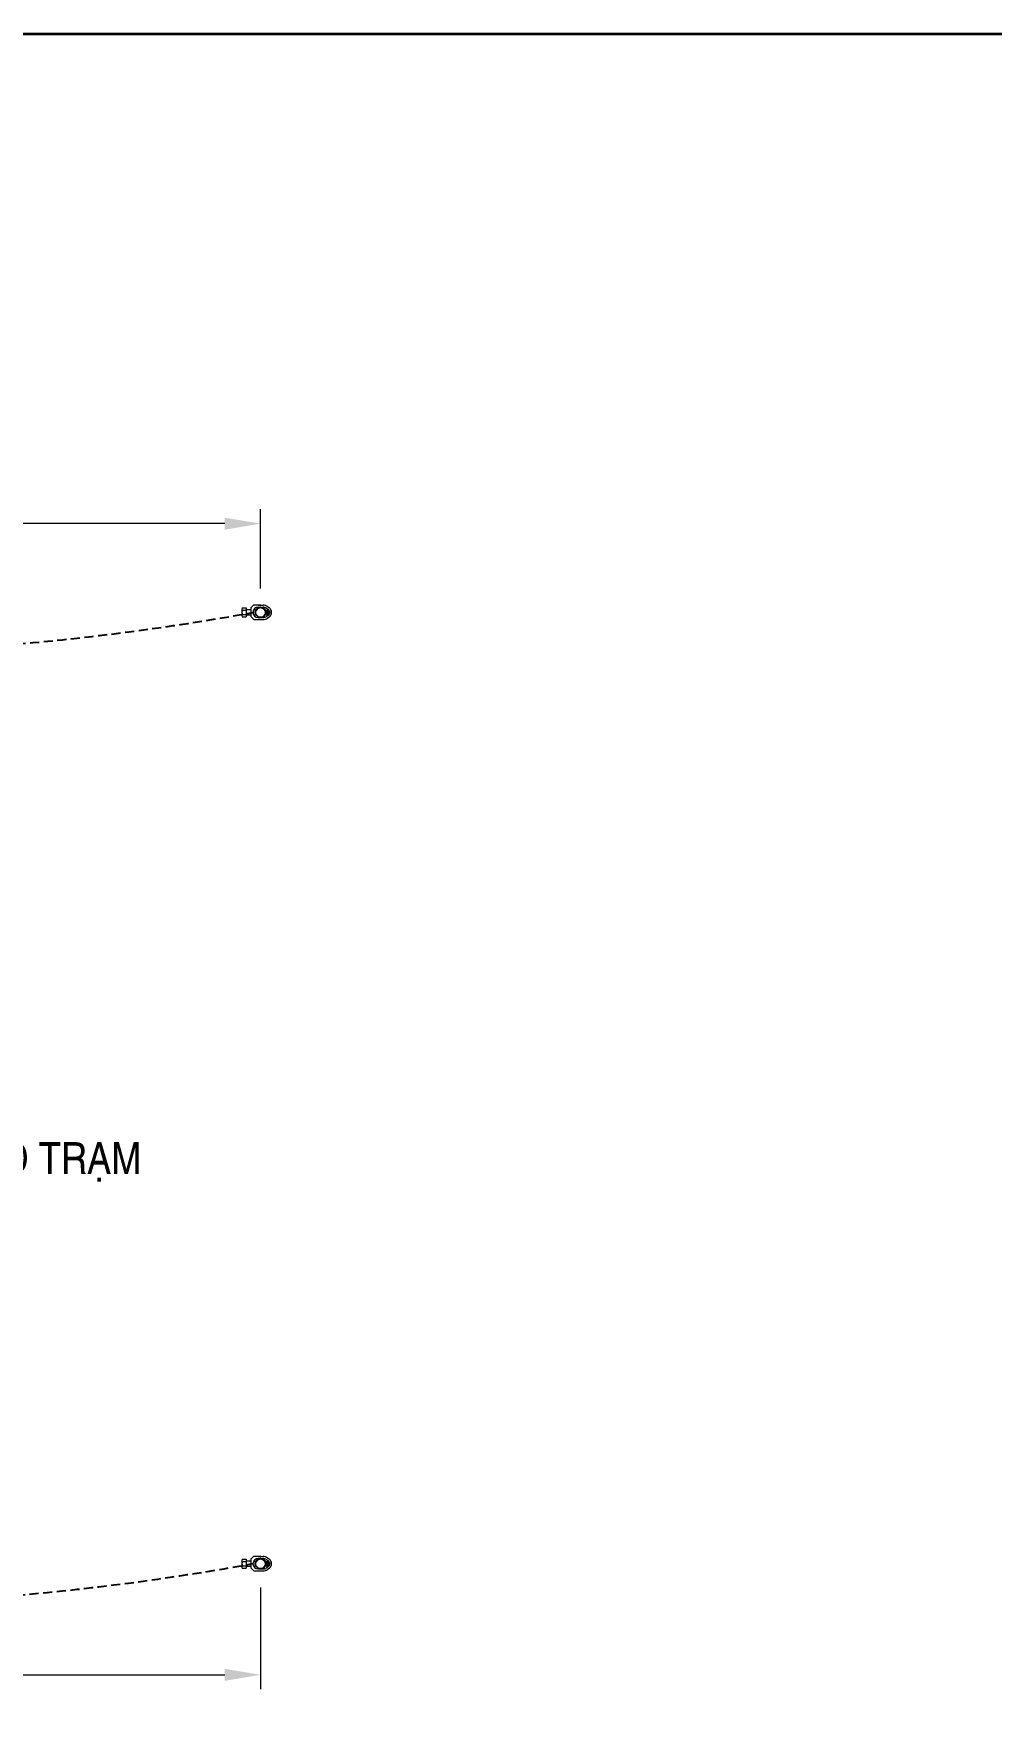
# Model space of a CAD drawing. Header units: millimetres. Extents: x -23083795 to 376618, y 113268 to 3804440.
# Drawn here: x 321456 to 323457, y 124496 to 128025 of the extents above; entities that cross this region are included whole.
import ezdxf

# ---------------------------------------------------------------- set-up
doc = ezdxf.new("R2010")
doc.units = ezdxf.units.MM
doc.header["$LTSCALE"] = 6
doc.linetypes.add('HIDDEN2', pattern=[4.7625, 3.175, -1.5875])
for name, color, linetype, lineweight in [('DIM', 4, 'Continuous', 13), ('Netcoban', 4, 'Continuous', 25), ('netlonkhungten', 32, 'Continuous', 35), ('Netvua', 3, 'Continuous', 20)]:
    doc.layers.add(name, color=color, linetype=linetype, lineweight=lineweight)
doc.styles.get("Standard").update_dxf_attribs({"font": 'VHELVCN_1.TTF', "height": 60})
doc.styles.add('VNI-HELVE', font='VHELVEN_0.TTF', dxfattribs={"width": 0.9})
doc.dimstyles.new('D50', dxfattribs={"dimtxt": 60, "dimasz": 75, "dimexe": 30, "dimexo": 50, "dimgap": 25, "dimtad": 1, "dimdec": 0, "dimdsep": 46, "dimtxsty": 'VNI-HELVE', "dimcen": 0, "dimclrd": 256, "dimclre": 256, "dimclrt": 7, "dimadec": 0, "dimazin": 0, "dimtfac": 1, "dimtdec": 0, "dimtmove": 1, "dimatfit": 3, "dimfxl": 1, "dimtolj": 1, "dimtzin": 0, "dimlwd": -1, "dimlwe": -1, "dimarcsym": 0})

# ---------------------------------------------------------------- blocks, each defined once
blk = doc.blocks.new('*D307')
at = {"layer": 'Defpoints', "color": 0}
for p in [(319942.2, 124827.1), (321930.5, 124827.1), (321930.5, 124594.9)]:
    blk.add_point(p, dxfattribs=at)
at = {"layer": 'DIM'}
for p, q in [((319942.2, 124777.1), (319942.2, 124564.9)), ((321930.5, 124777.1), (321930.5, 124564.9)), ((320017.2, 124594.9), (321855.5, 124594.9))]:
    blk.add_line(p, q, dxfattribs=at)
for points in [[(320017.2, 124607.4), (320017.2, 124582.4), (319942.2, 124594.9)], [(321855.5, 124607.4), (321855.5, 124582.4), (321930.5, 124594.9)]]:
    blk.add_solid(points, dxfattribs=at)
at = {"layer": 'DIM', "color": 7, "insert": (320936.4, 124666.1), "char_height": 90, "attachment_point": 5, "style": 'VNI-HELVE'}
blk.add_mtext('\\A1;3000', dxfattribs=at)
blk = doc.blocks.new('*D310')
at = {"layer": 'Defpoints', "color": 0}
for p in [(319942.2, 127000.8), (319942.2, 126815.4), (321930.5, 126815.4)]:
    blk.add_point(p, dxfattribs=at)
at = {"layer": 'DIM'}
for p, q in [((319942.2, 126865.4), (319942.2, 127030.8)), ((321855.5, 127000.8), (320017.2, 127000.8)), ((321930.5, 126865.4), (321930.5, 127030.8))]:
    blk.add_line(p, q, dxfattribs=at)
for points in [[(320017.2, 127013.3), (320017.2, 126988.3), (319942.2, 127000.8)], [(321855.5, 127013.3), (321855.5, 126988.3), (321930.5, 127000.8)]]:
    blk.add_solid(points, dxfattribs=at)
at = {"layer": 'DIM', "color": 7, "insert": (320936.4, 127072.1), "char_height": 90, "attachment_point": 5, "style": 'VNI-HELVE'}
blk.add_mtext('\\A1;3000', dxfattribs=at)

msp = doc.modelspace()

# ---------------------------------------------------------------- linework, layer by layer
for p, q in [((321940.35476, 126819.23719), (321946.72758, 126819.23719)), ((321940.35476, 126811.52378), (321946.72758, 126811.52378)), ((321940.35476, 124830.99509), (321946.72758, 124830.99509)), ((321940.35476, 124823.28168), (321946.72758, 124823.28168))]:
    msp.add_line(p, q)
for centre, radius in [((321930.47702, 126815.38048), 10.60396), ((321942.49263, 126815.38048), 1.41165), ((321943.90428, 126817.82554), 1.41165), ((321943.90428, 126812.93543), 1.41165), ((321945.31593, 126815.38048), 1.41165), ((321946.72758, 126817.82554), 1.41165), ((321946.72758, 126812.93543), 1.41165), ((321948.13923, 126815.38048), 1.41165), ((321930.47702, 124827.13838), 10.60396), ((321942.49263, 124827.13838), 1.41165), ((321943.90428, 124829.58344), 1.41165), ((321943.90428, 124824.69333), 1.41165), ((321945.31593, 124827.13838), 1.41165), ((321946.72758, 124829.58344), 1.41165), ((321946.72758, 124824.69333), 1.41165), ((321948.13923, 124827.13838), 1.41165)]:
    msp.add_circle(centre, radius)
at = {"layer": 'Netcoban', "color": 1, "linetype": 'HIDDEN2'}
for centre in [(320928.23098, 132309.65573), (320927.17239, 130321.60369)]:
    msp.add_arc(centre, 5582.42136, 259.80467599, 280.19532401, dxfattribs=at)
at = {"layer": 'netlonkhungten'}
msp.add_lwpolyline([(314039.37466, 128024.60388), (331900.90399, 128024.60388), (331900.90399, 115085.8863), (314039.37466, 115085.8863)], close=True, dxfattribs=at)
at = {"layer": 'Netvua'}
for p, q in [((321892.21757, 126824.56378), (321899.99064, 126824.56378)), ((321899.99064, 126824.56378), (321899.99064, 126806.19719)), ((321909.98857, 126824.78681), (321915.49406, 126830.2923)), ((321909.98857, 126824.78681), (321909.98857, 126806.42022)), ((321930.82827, 126830.2923), (321915.49406, 126830.2923)), ((321925.36061, 126830.2923), (321935.51906, 126830.2923)), ((321925.36061, 126826.31582), (321935.51906, 126826.31582)), ((321942.87158, 126824.08965), (321946.00943, 126821.99775)), ((321945.07734, 126827.39829), (321948.21519, 126825.30639)), ((321891.50747, 126822.26796), (321891.50747, 126808.49301)), ((321892.21757, 126819.97213), (321899.99064, 126819.97213)), ((321892.21757, 126810.78884), (321899.99064, 126810.78884)), ((321892.21757, 126806.19719), (321899.99064, 126806.19719)), ((321909.98857, 126820.68246), (321899.99064, 126820.68246)), ((321899.99064, 126810.07851), (321909.98857, 126810.07851)), ((321909.98857, 126806.42022), (321915.94012, 126800.46867)), ((321919.21031, 126820.68246), (321915.79658, 126820.68246)), ((321915.79658, 126810.07851), (321919.21031, 126810.07851)), ((321915.94012, 126800.46867), (321935.51906, 126800.46867)), ((321919.21031, 126820.68246), (321919.87306, 126820.01972)), ((321919.21031, 126810.07851), (321919.87306, 126810.74125)), ((321919.87306, 126810.74125), (321919.87306, 126820.01972)), ((321925.36061, 126804.44515), (321935.51906, 126804.44515)), ((321946.00943, 126808.76321), (321942.87158, 126806.67132)), ((321948.21519, 126805.45458), (321945.07734, 126803.36268)), ((321891.50747, 124834.02586), (321891.50747, 124820.25091)), ((321892.21757, 124836.32168), (321899.99064, 124836.32168)), ((321892.21757, 124831.73003), (321899.99064, 124831.73003)), ((321892.21757, 124822.54674), (321899.99064, 124822.54674)), ((321892.21757, 124817.95509), (321899.99064, 124817.95509)), ((321899.99064, 124836.32168), (321899.99064, 124817.95509)), ((321909.98857, 124832.44036), (321899.99064, 124832.44036)), ((321899.99064, 124821.83641), (321909.98857, 124821.83641)), ((321909.98857, 124836.54471), (321915.49406, 124842.0502)), ((321909.98857, 124836.54471), (321909.98857, 124818.17812)), ((321909.98857, 124818.17812), (321915.94012, 124812.22657)), ((321930.82827, 124842.0502), (321915.49406, 124842.0502)), ((321919.21031, 124832.44036), (321915.79658, 124832.44036)), ((321915.79658, 124821.83641), (321919.21031, 124821.83641)), ((321919.21031, 124832.44036), (321919.87306, 124831.77762)), ((321919.21031, 124821.83641), (321919.87306, 124822.49915)), ((321919.87306, 124822.49915), (321919.87306, 124831.77762)), ((321925.36061, 124842.0502), (321935.51906, 124842.0502)), ((321925.36061, 124838.07372), (321935.51906, 124838.07372)), ((321925.36061, 124816.20305), (321935.51906, 124816.20305)), ((321942.87158, 124835.84755), (321946.00943, 124833.75565)), ((321946.00943, 124820.52112), (321942.87158, 124818.42922)), ((321945.07734, 124839.15619), (321948.21519, 124837.06429)), ((321948.21519, 124817.21248), (321945.07734, 124815.12058)), ((321915.94012, 124812.22657), (321935.51906, 124812.22657))]:
    msp.add_line(p, q, dxfattribs=at)
for centre, radius, start, end in [((321895.57383, 126822.26796), 4.06636, 145.62619044, 214.37380956), ((321925.36061, 126815.38048), 10.93533, 90, 270), ((321935.51906, 126813.06087), 17.23143, 56.30993247, 90), ((321935.51906, 126813.06087), 13.25495, 56.30993247, 90), ((321941.59792, 126815.38048), 11.92945, 303.69006753, 56.30993247), ((321906.70775, 126815.38048), 15.20028, 162.41763101, 197.58236899), ((321895.57383, 126808.49301), 4.06636, 145.62619044, 214.37380956), ((321935.51906, 126817.7001), 13.25495, 270, 303.69006753), ((321935.51906, 126817.7001), 17.23143, 270, 303.69006753), ((321935.51906, 126817.7001), 17.23143, 270, 303.69006753), ((321941.59792, 126815.38048), 7.95297, 303.69006753, 56.30993247), ((321895.57383, 124834.02586), 4.06636, 145.62619044, 214.37380956), ((321906.70775, 124827.13838), 15.20028, 162.41763101, 197.58236899), ((321895.57383, 124820.25091), 4.06636, 145.62619044, 214.37380956), ((321925.36061, 124827.13838), 10.93533, 90, 270), ((321935.51906, 124824.81877), 17.23143, 56.30993247, 90), ((321935.51906, 124824.81877), 13.25495, 56.30993247, 90), ((321935.51906, 124829.458), 13.25495, 270, 303.69006753), ((321935.51906, 124829.458), 17.23143, 270, 303.69006753), ((321935.51906, 124829.458), 17.23143, 270, 303.69006753), ((321941.59792, 124827.13838), 7.95297, 303.69006753, 56.30993247), ((321941.59792, 124827.13838), 11.92945, 303.69006753, 56.30993247)]:
    msp.add_arc(centre, radius, start, end, dxfattribs=at)

# ---------------------------------------------------------------- texts
at = {"layer": 'Netcoban', "color": 7, "insert": (321058.33847, 125708.21308), "char_height": 66.2747366, "width": 1137.2797827, "attachment_point": 1}
msp.add_mtext('TRUÏ TREO TRAÏM', dxfattribs=at)

# ---------------------------------------------------------------- dimensions: what is measured, and where the dimension line sits
at = {"layer": 'DIM', "color": 1}
dim = msp.add_linear_dim(base=(319942.23492, 127000.79948), p1=(321930.47702, 126815.38048), p2=(319942.23492, 126815.38048), text='3000', dimstyle='D50', override={"dimtxt": 90}, dxfattribs=at)
dim.commit()
dim.dimension.update_dxf_attribs({"geometry": '*D310', "text_midpoint": (320936.35597, 127072.05296)})
at = {"layer": 'DIM'}
dim = msp.add_linear_dim(base=(321930.47702, 124594.86144), p1=(319942.23492, 124827.13838), p2=(321930.47702, 124827.13838), text='3000', dimstyle='D50', override={"dimtxt": 90}, dxfattribs=at)
dim.commit()
dim.dimension.update_dxf_attribs({"geometry": '*D307', "text_midpoint": (320936.35597, 124666.11492)})

doc.saveas('drawing.dxf')
